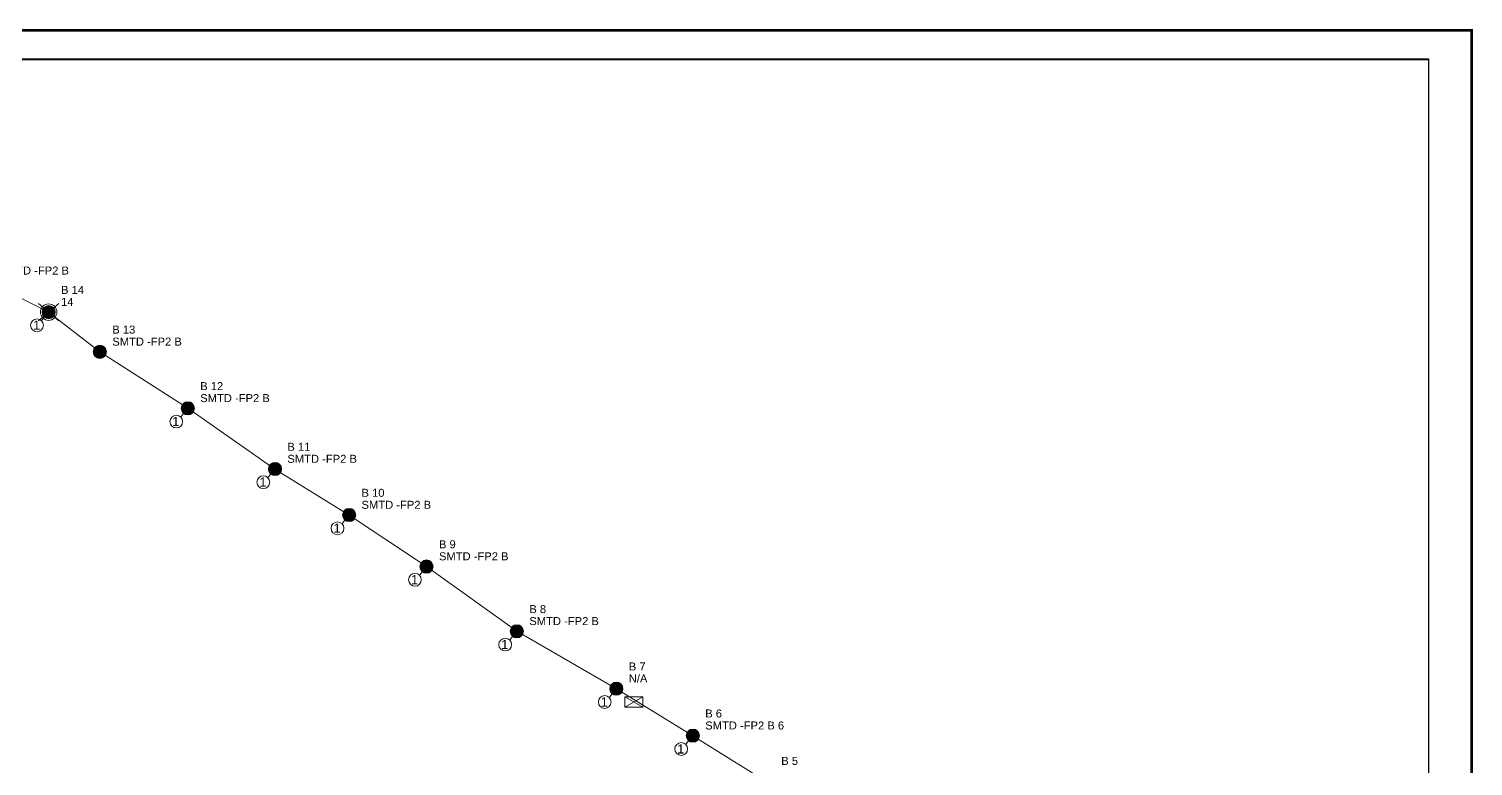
# Model space of a CAD drawing. Header units: inches. Extents: x -2907330 to 774627, y -12404360 to 10502691.
# Drawn here: x 6404 to 7848, y 3130 to 3867 of the extents above; entities that cross this region are included whole.
import ezdxf

# ---------------------------------------------------------------- set-up
doc = ezdxf.new("R2010")
doc.units = ezdxf.units.IN
doc.header["$MEASUREMENT"] = 0
for name, color, linetype, lineweight in [('BBOX 160A', 30, 'Continuous', 0), ('CABLE 185', 1, 'Continuous', 0), ('JUMLAH SERVIS', 7, 'Continuous', 0), ('POLE NUMBER', 7, 'Continuous', 0), ('TIANG LAMA', 112, 'Continuous', 0), ('UMBANG', 7, 'Continuous', 0)]:
    doc.layers.add(name, color=color, linetype=linetype, lineweight=lineweight)
doc.styles.add('style1', font='arial.ttf', dxfattribs={"height": 2})

# ---------------------------------------------------------------- blocks, each defined once
blk = doc.blocks.new('TIANG_BIRU')
at = {"lineweight": 0}
h = blk.add_hatch(color=5, dxfattribs=at)
h.dxf.hatch_style = 1
h.paths.add_polyline_path([(-1.6, 0, 1), (1.6, 0, 1)])
blk.add_circle((0, 0), 1.6, dxfattribs=at)
blk = doc.blocks.new('S1')
at = {"layer": 'JUMLAH SERVIS'}
blk.add_lwpolyline([(1.11, 1.06), (2.41, 2.92)], dxfattribs=at)
at = {"layer": 'JUMLAH SERVIS', "lineweight": 0}
blk.add_circle((0, 0), 1.54, dxfattribs=at)
at = {"layer": 'JUMLAH SERVIS', "style": 'style1'}
blk.add_text('1', height=2.23, dxfattribs=at).set_placement((-0.97, -1.09))
blk = doc.blocks.new('BK')
at = {"color": 30, "lineweight": 0}
blk.add_lwpolyline([(2.16, 1.26), (-2.16, 1.26), (-2.16, -1.26), (2.16, -1.26)], close=True, dxfattribs=at)
blk.add_lwpolyline([(-2.16, -1.26), (2.16, 1.26), (2.16, -1.26), (-2.16, 1.26)], dxfattribs=at)
blk = doc.blocks.new('U2')
at = {"layer": 'UMBANG', "lineweight": 0}
for p, q in [((-2.46, 2.09), (2.46, -2.09)), ((2.46, 2.09), (-2.46, -2.09))]:
    blk.add_line(p, q, dxfattribs=at)
blk.add_circle((0, 0), 1.99, dxfattribs=at)
at = {"layer": 'UMBANG', "style": 'style1'}
blk.add_text('2', height=2.43, dxfattribs=at).set_placement((-1.04, -1.18))

msp = doc.modelspace()

# ---------------------------------------------------------------- linework, layer by layer
at = {"linetype": 'Continuous', "const_width": 2.7}
msp.add_lwpolyline([(7846.3, 3866), (5452.9, 3866), (5452.9, 2213.3), (7846.3, 2213.3)], close=True, dxfattribs=at)
for points in [[(5496.2, 3836.7), (7803, 3836.7), (7803, 2242.6), (5496.2, 2242.6)], [(5496.3, 3837.3), (7803.2, 3837.3), (7803.2, 2243.1), (5496.3, 2243.1)]]:
    msp.add_lwpolyline(points, close=True)
at = {"layer": 'CABLE 185'}
for p, q in [((6424, 3584.1), (6362.3, 3615.5)), ((6475.2, 3544.4), (6424, 3584.1)), ((6563.1, 3487.9), (6475.2, 3544.4)), ((6650.2, 3427.2), (6563.1, 3487.9)), ((6724.3, 3381.2), (6650.2, 3427.2)), ((6801.7, 3329.6), (6724.3, 3381.2)), ((6891.9, 3264.9), (6801.7, 3329.6)), ((6991.4, 3207.5), (6891.9, 3264.9)), ((7067.8, 3160.5), (6991.4, 3207.5)), ((7143.8, 3113.1), (7067.8, 3160.5))]:
    msp.add_line(p, q, dxfattribs=at)

# ---------------------------------------------------------------- block references
at = {"xscale": 4.141093994817838, "yscale": 4.141093994817838, "zscale": 4.141093994817838}
for p in [(6424, 3584.1), (6475.2, 3544.4), (6563.1, 3487.9), (6650.2, 3427.2), (6724.3, 3381.2), (6801.7, 3329.6), (6891.9, 3264.9), (6991.4, 3207.5), (7067.8, 3160.5)]:
    msp.add_blockref('TIANG_BIRU', p, dxfattribs=at)
at = {"layer": 'BBOX 160A', "xscale": 4.141093994817838, "yscale": 4.141093994817838, "zscale": 4.141093994817838}
msp.add_blockref('BK', (7008.9, 3194.2), dxfattribs=at)
at = {"layer": 'JUMLAH SERVIS', "xscale": 4.141093994817838, "yscale": 4.141093994817838, "zscale": 4.141093994817838}
for p in [(6412.4, 3570.9), (6551.5, 3474.6), (6638.6, 3414), (6712.7, 3367.9), (6790.1, 3316.4), (6880.3, 3251.6), (6979.8, 3194.2), (7056.2, 3147.2)]:
    msp.add_blockref('S1', p, dxfattribs=at)
at = {"layer": 'UMBANG', "xscale": 4.141093994817838, "yscale": 4.141093994817838, "zscale": 4.141093994817838}
msp.add_blockref('U2', (6424, 3584.1), dxfattribs=at)

# ---------------------------------------------------------------- texts
at = {"layer": 'POLE NUMBER', "style": 'style1'}
for s, p in [('B 14', (6436.4, 3602.3)), ('B 13', (6487.6, 3562.6)), ('B 12', (6575.5, 3506.1)), ('B 11', (6662.6, 3445.4)), ('B 10', (6736.7, 3399.4)), ('B 9', (6814.1, 3347.9)), ('B 8', (6904.4, 3283.1)), ('B 7', (7003.8, 3225.7)), ('B 6', (7080.2, 3178.7)), ('B 5', (7156.2, 3131.3))]:
    msp.add_text(s, height=8, dxfattribs=at).set_placement(p)
at = {"layer": 'TIANG LAMA', "style": 'style1'}
for s, p in [('SMTD -FP2 B', (6374.8, 3621.7)), ('14', (6436.4, 3590.3)), ('SMTD -FP2 B', (6487.6, 3550.6)), ('SMTD -FP2 B', (6575.5, 3494.1)), ('SMTD -FP2 B', (6662.6, 3433.4)), ('SMTD -FP2 B', (6736.7, 3387.4)), ('SMTD -FP2 B', (6814.1, 3335.9)), ('SMTD -FP2 B', (6904.4, 3271.1)), ('N/A', (7003.8, 3213.7)), ('SMTD -FP2 B 6', (7080.2, 3166.7))]:
    msp.add_text(s, height=8, dxfattribs=at).set_placement(p)

doc.saveas('drawing.dxf')
